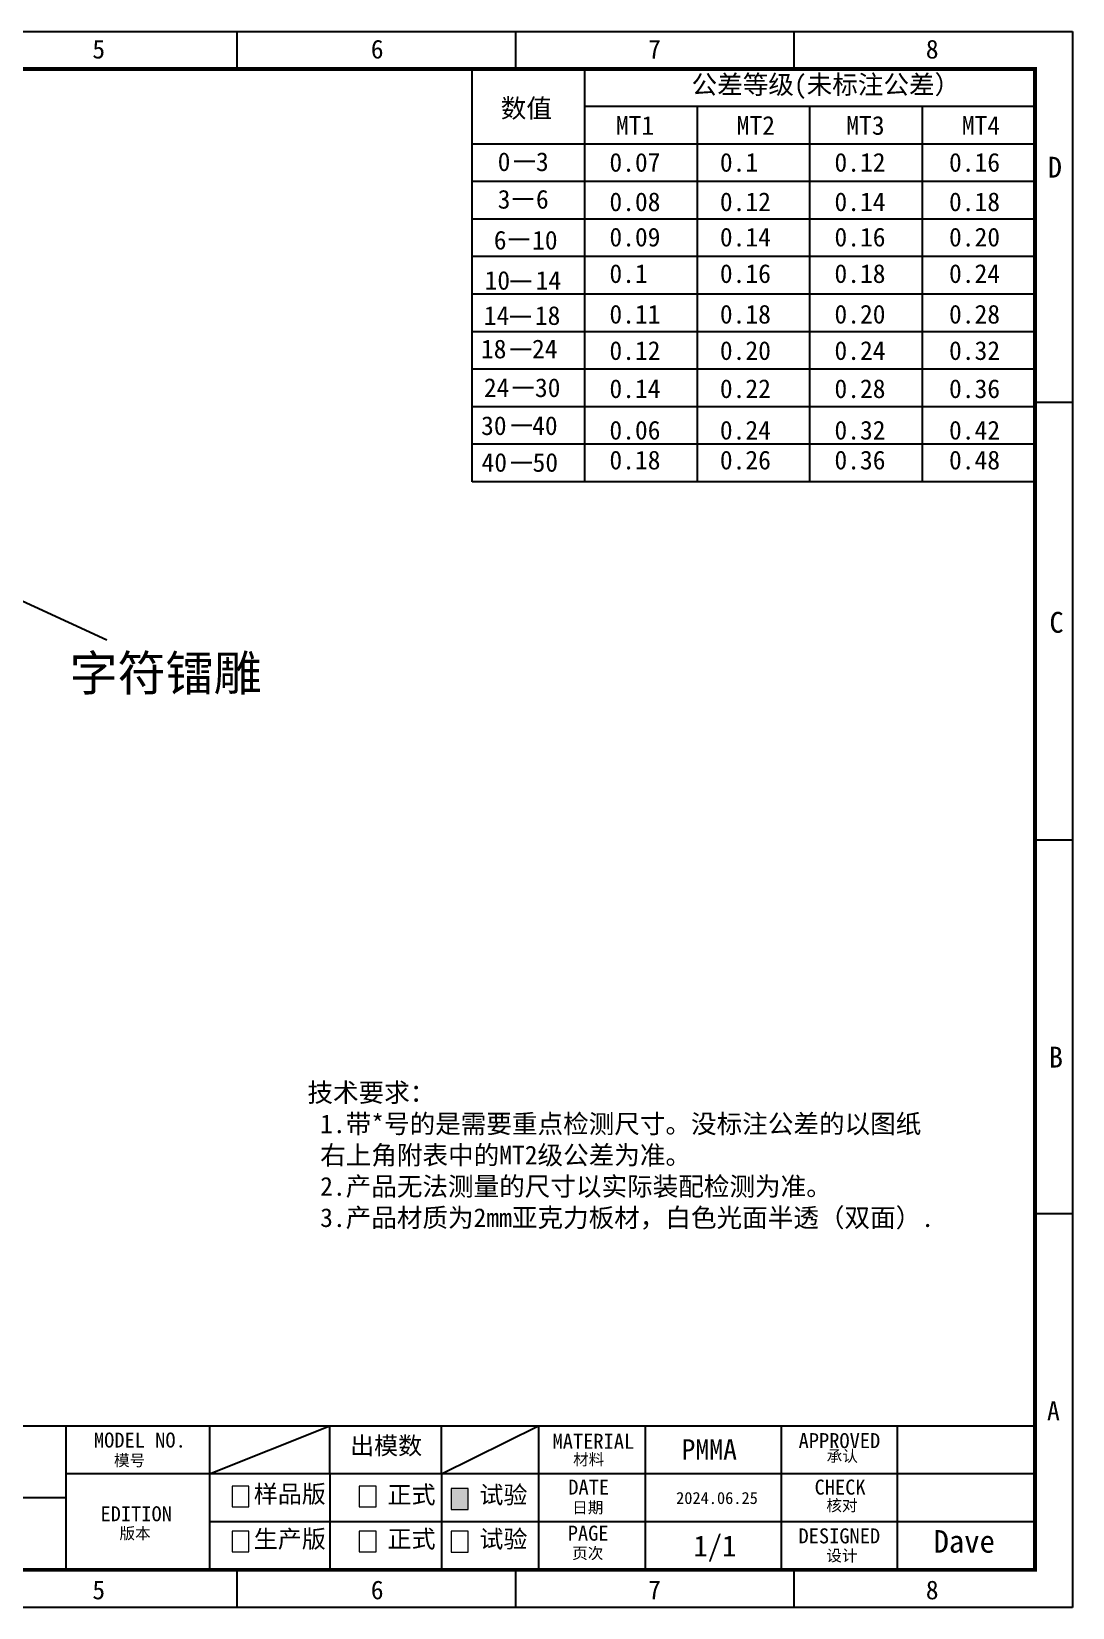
# Model space of a CAD drawing. Header units: millimetres. Extents: x 17383 to 35085, y 29540 to 59338.
# Drawn here: x 17541.7 to 17680.4, y 29539.6 to 29749.6 of the extents above; entities that cross this region are included whole.
import ezdxf
from ezdxf.enums import TextEntityAlignment as Align

# ---------------------------------------------------------------- set-up
doc = ezdxf.new("R2010")
doc.units = ezdxf.units.MM
doc.layers.add('dim', color=3, linetype='Continuous')
doc.layers.add('title bar', color=7, linetype='Continuous')
doc.styles.get("Standard").update_dxf_attribs({"font": ''})
doc.styles.add('style3', font='')
doc.styles.add('宝明', font='')
doc.styles.get('Standard').set_extended_font_data('SimSun')
doc.styles.get('style3').set_extended_font_data('SimSun')
doc.styles.get('宝明').set_extended_font_data('SimHei')
doc.dimstyles.new('ISO-25', dxfattribs={"dimtxt": 3, "dimasz": 2.5, "dimexe": 1.25, "dimexo": 0.3, "dimtad": 1, "dimdsep": 46, "dimtxsty": 'Standard', "dimcen": 2.5, "dimclrd": 5, "dimclre": 5, "dimadec": 0, "dimazin": 0, "dimtfac": 1, "dimtmove": 0, "dimatfit": 3, "dimfxl": 1, "dimarcsym": 0})

msp = doc.modelspace()

# ---------------------------------------------------------------- hatches: boundary and pattern name
msp.add_hatch(color=256).paths.add_polyline_path([(17597.636, 29552.678), (17599.874, 29552.678), (17599.874, 29555.45), (17597.636, 29555.45)])

# ---------------------------------------------------------------- linework, layer by layer
for p, q in [((17600.436, 29689.612), (17600.436, 29744.612)), ((17615.436, 29689.612), (17615.436, 29744.612)), ((17675.436, 29739.612), (17615.436, 29739.612)), ((17630.436, 29689.612), (17630.436, 29739.612)), ((17645.436, 29689.612), (17645.436, 29739.612)), ((17660.436, 29689.612), (17660.436, 29739.612)), ((17675.436, 29734.612), (17600.436, 29734.612)), ((17606.038, 29732.33), (17608.766, 29732.33)), ((17675.436, 29729.612), (17600.436, 29729.612)), ((17605.841, 29727.326), (17608.569, 29727.326)), ((17675.436, 29724.612), (17600.436, 29724.612)), ((17605.299, 29721.934), (17608.026, 29721.934)), ((17675.436, 29719.612), (17600.436, 29719.612)), ((17605.544, 29716.357), (17608.272, 29716.357)), ((17675.436, 29714.612), (17600.436, 29714.612)), ((17605.497, 29711.621), (17608.225, 29711.621)), ((17675.436, 29709.612), (17600.436, 29709.612)), ((17605.544, 29707.279), (17608.272, 29707.279)), ((17675.436, 29704.612), (17600.436, 29704.612)), ((17605.856, 29702.192), (17608.583, 29702.192)), ((17675.436, 29699.612), (17600.436, 29699.612)), ((17605.659, 29697.17), (17608.387, 29697.17)), ((17675.436, 29694.612), (17600.436, 29694.612)), ((17605.641, 29692.163), (17608.368, 29692.163)), ((17675.436, 29689.612), (17600.436, 29689.612))]:
    msp.add_line(p, q)
at = {"color": 1}
for p, q in [((17565.4, 29557.413), (17581.474, 29563.813)), ((17596.338, 29557.413), (17609.246, 29563.813))]:
    msp.add_line(p, q, dxfattribs=at)
at = {"color": 7}
for p, q in [((17581.474, 29557.413), (17581.474, 29563.813)), ((17581.474, 29557.413), (17581.474, 29544.613)), ((17596.338, 29557.413), (17596.338, 29544.613)), ((17609.246, 29551.013), (17565.4, 29551.013))]:
    msp.add_line(p, q, dxfattribs=at)
at = {"layer": 'dim', "color": 0, "lineweight": 18}
for points in [[(17568.428, 29553.01), (17570.673, 29553.01), (17570.673, 29555.782), (17568.428, 29555.782)], [(17585.373, 29553.008), (17587.61, 29553.008), (17587.61, 29555.78), (17585.373, 29555.78)], [(17597.636, 29552.678), (17599.874, 29552.678), (17599.874, 29555.45), (17597.636, 29555.45)], [(17568.428, 29547.017), (17570.673, 29547.017), (17570.673, 29549.788), (17568.428, 29549.788)], [(17585.373, 29547.017), (17587.61, 29547.017), (17587.61, 29549.788), (17585.373, 29549.788)], [(17597.636, 29547.004), (17599.874, 29547.004), (17599.874, 29549.775), (17597.636, 29549.775)]]:
    msp.add_lwpolyline(points, close=True, dxfattribs=at)
at = {"layer": 'title bar', "color": 0}
for p, q in [((17383.438, 29749.612), (17680.436, 29749.612)), ((17569.062, 29749.612), (17569.062, 29744.612)), ((17606.187, 29749.612), (17606.187, 29744.612)), ((17643.312, 29749.612), (17643.312, 29744.612)), ((17680.436, 29749.612), (17680.436, 29539.613)), ((17388.438, 29744.612), (17675.436, 29744.612)), ((17675.436, 29744.612), (17675.436, 29544.613)), ((17675.497, 29700.236), (17680.436, 29700.236)), ((17675.497, 29641.903), (17680.436, 29641.903)), ((17675.436, 29592.113), (17680.436, 29592.113)), ((17388.438, 29563.813), (17675.436, 29563.813)), ((17546.28, 29563.813), (17546.28, 29544.613)), ((17565.4, 29563.813), (17565.4, 29544.613)), ((17596.338, 29557.413), (17596.338, 29563.813)), ((17609.246, 29563.813), (17609.246, 29544.613)), ((17623.499, 29563.813), (17623.499, 29544.613)), ((17641.601, 29563.813), (17641.601, 29544.613)), ((17657.048, 29563.813), (17657.048, 29544.613)), ((17675.436, 29557.413), (17546.28, 29557.413)), ((17546.28, 29554.213), (17497.08, 29554.213)), ((17675.436, 29551.013), (17609.246, 29551.013)), ((17675.436, 29544.613), (17568.258, 29544.613)), ((17569.062, 29544.613), (17569.062, 29539.613)), ((17606.187, 29544.613), (17606.187, 29539.613)), ((17643.312, 29544.613), (17643.312, 29539.613)), ((17680.436, 29539.613), (17383.438, 29539.613))]:
    msp.add_line(p, q, dxfattribs=at)
at = {"layer": 'title bar', "color": 0, "const_width": 0.5}
msp.add_lwpolyline([(17388.438, 29544.613), (17675.436, 29544.613), (17675.436, 29744.612), (17388.438, 29744.612)], dxfattribs=at)

# ---------------------------------------------------------------- texts
at = {"char_height": 2.5, "attachment_point": 1}
for s, insert, width in [('公差等级(未标注公差）', (17629.667, 29743.796), 37.59192), ('数值', (17604.237, 29740.634), 14.3973), ('MT1', (17619.58, 29738.349), 15), ('MT2', (17635.682, 29738.349), 15), ('MT3', (17650.296, 29738.349), 15), ('MT4', (17665.686, 29738.349), 15), ('0  3', (17603.826, 29733.516), 9.59553), ('3  6', (17603.826, 29728.512), 9.59553), ('6  10', (17603.307, 29723.061), 14.8531), ('10  14', (17602.078, 29717.703), 17.36704), ('14  18', (17601.976, 29713.02), 15.61442), ('18  24', (17601.596, 29708.566), 15.61442), ('24  30', (17601.989, 29703.405), 15.61442), ('30  40', (17601.611, 29698.345), 15.61442), ('40  50', (17601.673, 29693.448), 15.61442), ('技术要求：\\P 1.带*号的是需要重点检测尺寸。没标注公差的以图纸     右上角附表中的MT2级公差为准。\\P 2.产品无法测量的尺寸以实际装配检测为准。\\P 3.产品材质为2mm亚克力板材，白色光面半透（双面）.', (17578.465, 29609.481), 86.83527)]:
    msp.add_mtext(s, dxfattribs=dict(at, insert=insert, width=width))
for s, insert in [('0.07', (17618.72, 29733.431)), ('0.1', (17633.441, 29733.431)), ('0.12', (17648.711, 29733.431)), ('0.16', (17663.982, 29733.431)), ('0.08', (17618.72, 29728.176)), ('0.12', (17633.441, 29728.176)), ('0.14', (17648.711, 29728.176)), ('0.18', (17663.982, 29728.176)), ('0.09', (17618.72, 29723.47)), ('0.14', (17633.441, 29723.47)), ('0.16', (17648.711, 29723.47)), ('0.20', (17663.982, 29723.47)), ('0.1', (17618.72, 29718.608)), ('0.16', (17633.441, 29718.608)), ('0.18', (17648.711, 29718.608)), ('0.24', (17663.982, 29718.608)), ('0.11', (17618.72, 29713.197)), ('0.18', (17633.441, 29713.197)), ('0.20', (17648.711, 29713.197)), ('0.28', (17663.982, 29713.197)), ('0.12', (17618.72, 29708.35)), ('0.20', (17633.441, 29708.35)), ('0.24', (17648.711, 29708.35)), ('0.32', (17663.982, 29708.35)), ('0.14', (17618.72, 29703.27)), ('0.22', (17633.441, 29703.27)), ('0.28', (17648.711, 29703.27)), ('0.36', (17663.982, 29703.27)), ('0.06', (17618.72, 29697.741)), ('0.24', (17633.441, 29697.741)), ('0.32', (17648.711, 29697.741)), ('0.42', (17663.982, 29697.741)), ('0.18', (17618.72, 29693.761)), ('0.26', (17633.441, 29693.761)), ('0.36', (17648.711, 29693.761)), ('0.48', (17663.982, 29693.761))]:
    msp.add_mtext(s, dxfattribs=dict(at, insert=insert))
at = {"insert": (17546.76, 29666.461), "char_height": 4.6936, "attachment_point": 1, "style": 'style3'}
msp.add_mtext_dynamic_manual_height_columns('字符镭雕', width=73.63194, gutter_width=3.088, heights=[0], dxfattribs=at)
at = {"color": 1, "attachment_point": 1, "style": 'style3'}
for s, width, insert, char_height in [('PMMA', 20.73693, (17628.336, 29562.033), 2.7138), ('2024.06.25', 19.05171, (17627.606, 29555.003), 1.6015)]:
    msp.add_mtext_dynamic_manual_height_columns(s, width=width, gutter_width=3.088, heights=[0], dxfattribs=dict(at, insert=insert, char_height=char_height))
at = {"color": 1, "insert": (17661.93, 29549.919), "char_height": 2.9999, "attachment_point": 1, "style": 'style3'}
msp.add_mtext('Dave', dxfattribs=at)
at = {"layer": 'title bar', "color": 0, "style": '宝明'}
for s, height, p in [('5', 2.5, (17549.801, 29746.013)), ('6', 2.5, (17586.915, 29746.013)), ('7', 2.5, (17623.88, 29746.013)), ('8', 2.5, (17660.889, 29746.013)), ('D', 2.778, (17677.148, 29730.141)), ('C', 2.778, (17677.362, 29669.497)), ('B', 2.778, (17677.284, 29611.562)), ('A', 2.5, (17677.045, 29564.571)), ('5', 2.5, (17549.801, 29540.703)), ('6', 2.5, (17586.915, 29540.703)), ('7', 2.5, (17623.88, 29540.703)), ('8', 2.5, (17660.889, 29540.703))]:
    msp.add_text(s, height=height, dxfattribs=at).set_placement(p)
msp.add_text('MODEL NO.', height=2, dxfattribs=at).set_placement((17556.137, 29561.921), align=Align.MIDDLE)
for s, height, p in [('MATERIAL', 2, (17616.582, 29560.759)), ('APPROVED', 2, (17649.373, 29560.848)), ('DATE', 2, (17615.957, 29554.66)), ('CHECK', 2, (17649.463, 29554.652)), ('EDITION', 2, (17555.648, 29551.099)), ('PAGE', 2, (17615.884, 29548.517)), ('1/1', 2.8, (17632.773, 29546.409)), ('DESIGNED', 2, (17649.362, 29548.155))]:
    msp.add_text(s, height=height, dxfattribs=at).set_placement(p, align=Align.CENTER)
at = {"layer": 'title bar', "color": 0, "linetype": 'Continuous', "style": '宝明'}
for s, p in [('模号', (17552.681, 29558.46)), ('材料', (17613.88, 29558.573)), ('承认', (17647.663, 29559.034)), ('日期', (17613.745, 29552.171)), ('核对', (17647.625, 29552.451)), ('版本', (17553.421, 29548.732)), ('页次', (17613.752, 29546.087)), ('设计', (17647.625, 29545.767))]:
    msp.add_text(s, height=1.5247, dxfattribs=at).set_placement(p)
at = {"layer": 'title bar', "color": 7, "lineweight": 18, "insert": (17584.151, 29562.356), "char_height": 2.34718, "width": 12.72909, "attachment_point": 1, "style": '宝明'}
msp.add_mtext('{\\fSimSun|b0|i0|c134|p54;出模数}', dxfattribs=at)
at = {"layer": 'title bar', "color": 0, "lineweight": 18, "char_height": 2.34718, "width": 12.72909, "attachment_point": 1, "style": '宝明'}
for s, insert in [('{\\fSimSun|b0|i0|c134|p54;样品版}', (17571.319, 29555.915)), ('{\\fSimSun|b0|i0|c134|p54;正式}', (17589.146, 29555.815)), ('{\\fSimSun|b0|i0|c134|p54;试验}', (17601.391, 29555.802)), ('{\\fSimSun|b0|i0|c134|p54;生产版}', (17571.319, 29549.922)), ('{\\fSimSun|b0|i0|c134|p54;正式}', (17589.146, 29549.922)), ('{\\fSimSun|b0|i0|c134|p54;试验}', (17601.391, 29549.909))]:
    msp.add_mtext(s, dxfattribs=dict(at, insert=insert))

# ---------------------------------------------------------------- leaders
msp.add_leader([(17525.054, 29680.883), (17551.73, 29668.534)], dimstyle='ISO-25', override={"dimgap": 0.625, "dimtad": 0})

doc.saveas('drawing.dxf')
